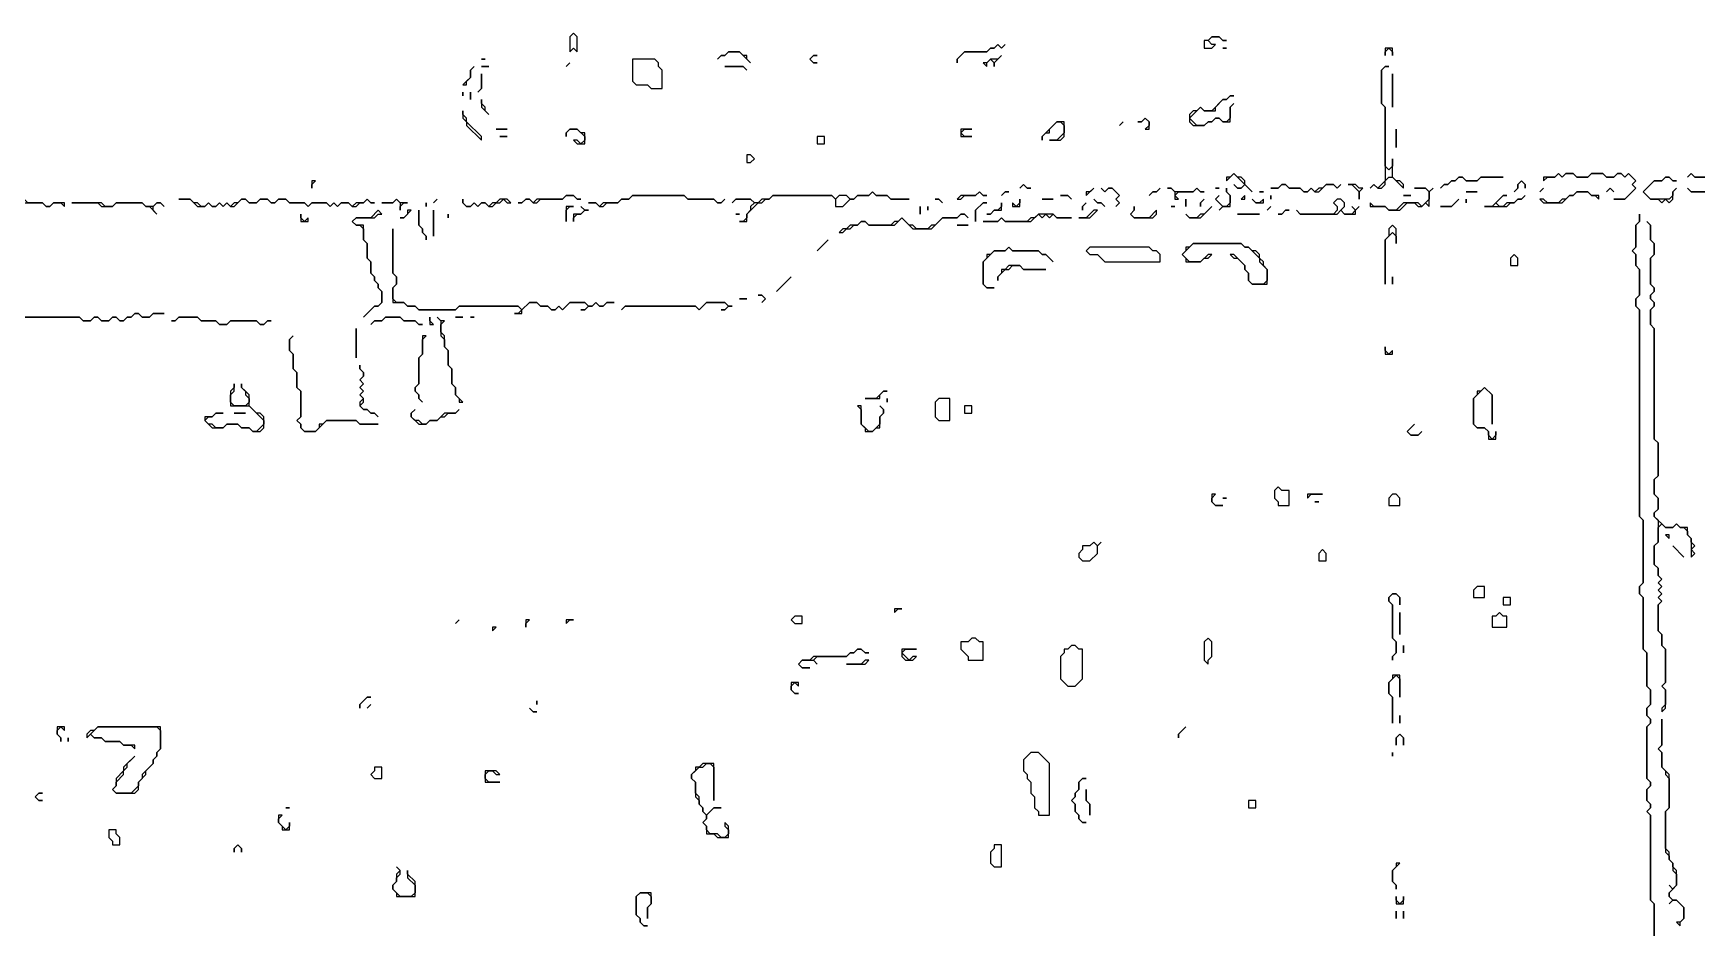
# Model space of a CAD drawing. Header units: metres. Extents: x 0 to 3575, y 1 to 2763.
# Drawn here: x 2838.5 to 3289.5, y 354.5 to 597 of the extents above; entities that cross this region are included whole.
import ezdxf

# ---------------------------------------------------------------- set-up
doc = ezdxf.new("R2010")
doc.units = ezdxf.units.M

msp = doc.modelspace()

# ---------------------------------------------------------------- linework, layer by layer
for points in [[(2985, 597), (2984, 596), (2984, 592), (2985, 593), (2986, 592), (2986, 596)], [(3158, 596), (3157, 595), (3156, 595), (3156, 593), (3158, 593), (3159, 594), (3158, 594), (3157, 595), (3158, 596), (3160, 596), (3161, 595), (3162, 595), (3161, 595), (3160, 596)], [(2963, 591)], [(3027, 592), (3026, 591), (3025, 591), (3024, 590), (3025, 591), (3026, 591), (3027, 592), (3030, 592), (3033, 589), (3032, 590), (3032, 591), (3031, 591), (3030, 592)], [(3050, 591), (3049, 590), (3050, 589), (3051, 589), (3050, 589), (3049, 590), (3050, 591), (3051, 591)], [(3100, 594), (3099, 593), (3098, 593), (3097, 592), (3091, 592), (3089, 590), (3089, 589), (3089, 590), (3091, 592), (3097, 592), (3098, 593), (3099, 593), (3100, 594), (3101, 593), (3102, 594), (3101, 593)], [(3101, 591), (3100, 590), (3098, 590), (3097, 589), (3096, 589), (3097, 588), (3097, 589), (3098, 590), (3099, 589), (3099, 588), (3099, 589)], [(3161, 593), (3162, 593)], [(3205, 593), (3205, 591), (3205, 592), (3206, 593), (3207, 592), (3207, 591), (3207, 593)], [(2958, 588), (2957, 587), (2957, 585), (2955, 583), (2956, 583), (2956, 584), (2957, 585), (2957, 587)], [(2960, 590), (2961, 590)], [(2960, 588), (2962, 588)], [(2984, 589), (2983, 588)], [(2987, 588)], [(3001, 590), (3001, 584), (3002, 583), (3005, 583), (3006, 582), (3009, 582), (3009, 587), (3008, 588), (3008, 589), (3007, 590)], [(3026, 588), (3031, 588), (3032, 587), (3031, 588)], [(3091, 589)], [(3094, 589)], [(3205, 588), (3204, 587), (3204, 578), (3205, 577), (3205, 557), (3203, 555), (3202, 556), (3201, 555), (3202, 556), (3203, 555), (3204, 555), (3205, 556), (3205, 557), (3206, 558), (3207, 558), (3210, 555), (3210, 556), (3209, 557), (3208, 557), (3207, 558), (3207, 563), (3207, 561), (3206, 560), (3205, 561), (3205, 577), (3204, 578), (3204, 587), (3205, 588), (3206, 588)], [(2960, 586), (2960, 582), (2959, 581), (2960, 582)], [(2983, 586)], [(2985, 586)], [(3207, 586), (3207, 577)], [(2954, 578)], [(2955, 581), (2955, 580)], [(2957, 581), (2957, 579)], [(2960, 579), (2960, 577), (2962, 575), (2961, 576), (2961, 577), (2960, 578)], [(3163, 580), (3162, 579), (3161, 579), (3158, 576), (3156, 576), (3155, 577), (3154, 576), (3153, 576), (3152, 575), (3152, 573), (3153, 572), (3156, 572), (3157, 573), (3158, 573), (3159, 574), (3160, 574), (3161, 573), (3163, 573), (3163, 577), (3164, 578), (3163, 577), (3163, 574), (3162, 573), (3161, 573), (3160, 574), (3159, 574), (3158, 573), (3157, 573), (3156, 572), (3154, 572), (3152, 574), (3155, 577), (3156, 576), (3159, 576), (3159, 577), (3161, 579), (3162, 579), (3163, 580), (3164, 580)], [(2955, 576), (2955, 574), (2956, 573), (2956, 572), (2960, 568), (2960, 569), (2956, 573), (2956, 574), (2955, 575)], [(2962, 573)], [(3116, 573), (3112, 569), (3112, 568), (3112, 569), (3113, 570), (3114, 570), (3114, 571), (3116, 573), (3117, 573), (3118, 572), (3118, 570), (3116, 568), (3114, 568), (3117, 568), (3118, 569), (3118, 573)], [(3134, 573), (3133, 572)], [(3140, 574), (3139, 573), (3138, 573), (3139, 573), (3140, 574), (3141, 573), (3141, 572), (3140, 571), (3141, 571), (3141, 573)], [(2962, 571)], [(2964, 571), (2967, 571)], [(2965, 569), (2967, 569)], [(2984, 571), (2983, 570), (2983, 569), (2983, 570), (2984, 571), (2986, 571), (2988, 569), (2988, 568), (2987, 567), (2986, 568), (2985, 568), (2986, 567), (2988, 567), (2988, 570), (2987, 570), (2986, 571)], [(3051, 569), (3051, 567), (3053, 567), (3053, 569)], [(3090, 571), (3090, 569), (3093, 569), (3091, 569), (3090, 570), (3091, 571), (3093, 571)], [(3136, 572)], [(3136, 570)], [(3138, 571)], [(3208, 571), (3208, 566)], [(2962, 568)], [(3032, 564), (3032, 562), (3033, 562), (3034, 563), (3033, 564)], [(2914, 557), (2914, 555), (2914, 556), (2915, 557)], [(3107, 556), (3106, 555), (3107, 556), (3108, 555), (3109, 555), (3108, 555)], [(3116, 555)], [(3126, 555), (3125, 554), (3124, 554), (3124, 553)], [(3128, 555), (3129, 554), (3130, 555), (3131, 555), (3133, 553), (3132, 552), (3133, 551), (3132, 550), (3133, 551), (3132, 552), (3133, 553), (3131, 555), (3130, 555), (3129, 554)], [(3144, 555), (3143, 554), (3142, 554), (3141, 553), (3142, 554), (3143, 554)], [(3146, 555), (3147, 555), (3148, 554), (3148, 552), (3149, 552), (3148, 553), (3149, 554), (3153, 554), (3154, 555), (3155, 554), (3156, 554), (3155, 554), (3154, 555), (3153, 554), (3148, 554), (3147, 555)], [(3162, 555), (3162, 554), (3163, 553), (3163, 551), (3162, 550), (3161, 550), (3159, 552), (3160, 553), (3159, 552), (3161, 550), (3160, 549), (3161, 550), (3163, 550), (3163, 553), (3162, 554)], [(3159, 555), (3160, 555)], [(3164, 559), (3163, 558), (3162, 558), (3162, 557), (3164, 559), (3167, 556), (3166, 555), (3165, 555), (3164, 556), (3165, 555), (3166, 555), (3167, 556), (3169, 554), (3167, 556), (3167, 557), (3166, 558), (3165, 558)], [(3177, 556), (3176, 555), (3174, 555), (3176, 555), (3177, 556), (3178, 556), (3179, 555), (3182, 555), (3183, 554), (3184, 554), (3185, 555), (3186, 554), (3187, 554), (3189, 556), (3191, 556), (3192, 555), (3193, 556), (3192, 555), (3191, 556), (3189, 556), (3188, 555), (3187, 555), (3186, 554), (3185, 555), (3184, 554), (3183, 554), (3182, 555), (3179, 555), (3178, 556)], [(3195, 556), (3196, 556), (3198, 554), (3198, 552), (3198, 554), (3199, 555), (3198, 555), (3197, 556)], [(3213, 555), (3216, 555), (3217, 554), (3217, 552), (3215, 550), (3214, 551), (3210, 551), (3208, 549), (3206, 549), (3205, 550), (3202, 550), (3201, 551), (3201, 550), (3205, 550), (3206, 549), (3209, 549), (3211, 551), (3213, 551), (3214, 550), (3215, 550), (3216, 551), (3217, 550), (3217, 554), (3218, 555), (3217, 554), (3216, 555)], [(3225, 558), (3224, 557), (3223, 557), (3222, 556), (3221, 556), (3220, 555), (3221, 556), (3222, 556), (3223, 557), (3224, 557), (3225, 558), (3226, 558), (3227, 557), (3230, 557), (3231, 558), (3237, 558), (3231, 558), (3230, 557), (3227, 557), (3226, 558)], [(3242, 557), (3241, 556), (3241, 555), (3240, 554), (3241, 555), (3241, 556), (3242, 557), (3243, 556), (3243, 555), (3243, 556)], [(3248, 555), (3247, 554)], [(3252, 559), (3251, 558), (3248, 558), (3248, 557), (3249, 558), (3251, 558), (3252, 559), (3253, 558), (3254, 559), (3256, 559), (3257, 558), (3260, 558), (3261, 559), (3264, 559), (3265, 558), (3267, 558), (3268, 559), (3269, 559), (3270, 558), (3271, 559), (3273, 557), (3272, 556), (3273, 555), (3270, 552), (3267, 552), (3270, 552), (3273, 555), (3272, 556), (3273, 557), (3271, 559), (3270, 558), (3269, 559), (3268, 559), (3267, 558), (3265, 558), (3264, 559), (3261, 559), (3260, 558), (3257, 558), (3256, 559), (3254, 559), (3253, 558)], [(3266, 555), (3265, 554), (3266, 555), (3267, 554)], [(3281, 558), (3280, 557), (3278, 557), (3275, 554), (3277, 552), (3279, 552), (3280, 551), (3281, 552), (3282, 551), (3283, 552), (3283, 554), (3284, 555), (3283, 554), (3283, 553), (3282, 552), (3277, 552), (3275, 554), (3278, 557), (3280, 557), (3281, 558), (3282, 558), (3283, 557), (3284, 557), (3283, 557), (3282, 558)], [(3288, 559), (3287, 558), (3288, 559), (3289, 558), (3297, 558), (3289, 558)], [(3311, 556), (3310, 555), (3303, 555), (3302, 554), (3288, 554), (3287, 555), (3288, 554), (3303, 554), (3304, 555), (3310, 555), (3311, 556), (3312, 556)], [(2834, 552), (2833, 551), (2830, 551), (2829, 550), (2830, 550), (2831, 551), (2833, 551), (2834, 552), (2835, 552), (2836, 551), (2841, 551), (2842, 550), (2843, 550), (2844, 551), (2846, 551), (2847, 550), (2847, 551), (2844, 551), (2843, 550), (2842, 550), (2841, 551), (2837, 551), (2836, 552)], [(2849, 551), (2856, 551), (2857, 550), (2860, 550), (2861, 551), (2868, 551), (2869, 550), (2870, 550), (2872, 548), (2871, 549), (2871, 550), (2872, 551), (2873, 551), (2874, 550), (2873, 551), (2872, 551), (2871, 550), (2869, 550), (2868, 551), (2861, 551), (2860, 550), (2858, 550), (2857, 551)], [(2878, 552), (2881, 552), (2883, 550), (2885, 550), (2886, 551), (2887, 550), (2888, 550), (2889, 551), (2890, 550), (2891, 551), (2892, 550), (2893, 550), (2895, 552), (2896, 552), (2897, 551), (2899, 551), (2900, 552), (2902, 552), (2903, 551), (2904, 551), (2905, 552), (2907, 552), (2908, 551), (2912, 551), (2913, 550), (2914, 551), (2918, 551), (2919, 550), (2920, 551), (2921, 550), (2922, 551), (2924, 551), (2925, 550), (2926, 550), (2927, 551), (2928, 551), (2929, 552), (2930, 551), (2931, 551), (2930, 551), (2929, 552), (2928, 551), (2926, 551), (2925, 550), (2924, 551), (2922, 551), (2921, 550), (2920, 551), (2919, 550), (2918, 551), (2914, 551), (2913, 550), (2912, 551), (2908, 551), (2907, 552), (2905, 552), (2904, 551), (2903, 551), (2902, 552), (2900, 552), (2899, 551), (2897, 551), (2896, 552), (2895, 552), (2894, 551), (2893, 551), (2892, 550), (2891, 551), (2890, 550), (2889, 551), (2888, 550), (2887, 550), (2886, 551), (2885, 550), (2884, 550), (2883, 551), (2882, 551), (2881, 552)], [(2937, 552), (2936, 551), (2933, 551), (2936, 551), (2937, 552), (2938, 551), (2938, 549), (2938, 550), (2939, 551), (2940, 551), (2938, 551)], [(2943, 552)], [(2945, 551), (2945, 550)], [(2948, 552), (2947, 551)], [(2950, 552)], [(2953, 552)], [(2955, 552), (2955, 551), (2956, 550), (2957, 550), (2958, 551), (2959, 550), (2960, 551), (2961, 551), (2962, 550), (2963, 550), (2964, 551), (2965, 551), (2966, 552), (2967, 551), (2968, 551), (2967, 552), (2965, 552), (2964, 551), (2963, 551), (2962, 550), (2961, 551), (2960, 551), (2959, 550), (2958, 551), (2957, 550), (2956, 550), (2955, 551)], [(2983, 553), (2982, 552), (2975, 552), (2974, 551), (2973, 552), (2972, 552), (2971, 551), (2970, 551), (2971, 551), (2972, 552), (2973, 552), (2974, 551), (2975, 551), (2976, 552), (2982, 552), (2983, 553), (2985, 553), (2986, 552), (2987, 552), (2986, 552), (2985, 553)], [(3001, 553), (3000, 552), (2998, 552), (2997, 551), (2993, 551), (2992, 550), (2991, 551), (2989, 551), (2991, 551), (2992, 550), (2993, 550), (2994, 551), (2997, 551), (2998, 552), (3000, 552), (3001, 553), (3015, 553), (3016, 552), (3023, 552), (3024, 551), (3025, 551), (3026, 552), (3025, 551), (3024, 551), (3023, 552), (3016, 552), (3015, 553)], [(3066, 554), (3065, 553), (3062, 553), (3061, 552), (3060, 552), (3059, 553), (3057, 553), (3056, 552), (3055, 553), (3039, 553), (3038, 552), (3036, 552), (3035, 551), (3034, 551), (3033, 552), (3029, 552), (3028, 551), (3029, 552), (3033, 552), (3034, 551), (3033, 550), (3033, 549), (3032, 548), (3032, 547), (3031, 546), (3030, 546), (3032, 546), (3032, 548), (3035, 551), (3036, 551), (3037, 552), (3038, 552), (3039, 553), (3055, 553), (3056, 552), (3056, 550), (3058, 550), (3060, 552), (3061, 552), (3062, 553), (3065, 553), (3066, 554), (3067, 553), (3070, 553), (3071, 552), (3076, 552), (3071, 552), (3070, 553), (3067, 553)], [(3083, 552), (3084, 552), (3085, 551), (3084, 552)], [(3095, 554), (3094, 553), (3090, 553), (3089, 552), (3090, 552), (3091, 553), (3094, 553), (3095, 554), (3096, 553), (3097, 553), (3096, 553)], [(3096, 551), (3094, 549), (3094, 546), (3094, 549), (3096, 551), (3097, 551)], [(3101, 551), (3101, 550), (3100, 549), (3099, 549), (3098, 548), (3097, 548), (3098, 548), (3099, 549), (3101, 549)], [(3102, 554), (3101, 553), (3102, 554), (3103, 554)], [(3106, 552), (3106, 551), (3105, 550), (3104, 551), (3104, 550), (3106, 550)], [(3111, 554)], [(3112, 552), (3115, 552)], [(3114, 554)], [(3117, 553), (3119, 553), (3120, 552), (3119, 553)], [(3124, 551), (3123, 550), (3123, 549), (3123, 550)], [(3126, 552), (3127, 551), (3128, 551), (3129, 550), (3128, 551), (3127, 551)], [(3137, 553)], [(3139, 553)], [(3145, 552)], [(3151, 552), (3151, 550)], [(3156, 552), (3155, 551), (3155, 550), (3155, 551)], [(3167, 553), (3166, 552), (3167, 552)], [(3169, 552), (3170, 551), (3172, 551), (3172, 552), (3171, 551), (3170, 551)], [(3171, 554), (3172, 554)], [(3174, 553), (3174, 552)], [(3192, 552), (3191, 551), (3192, 550), (3192, 549), (3191, 548), (3182, 548), (3181, 549), (3182, 548), (3192, 548), (3193, 549), (3194, 548), (3197, 548), (3197, 549), (3198, 550), (3197, 549), (3196, 550), (3197, 549), (3196, 548), (3194, 548), (3193, 549), (3194, 550), (3194, 551), (3193, 552)], [(3200, 553)], [(3210, 553), (3212, 553)], [(3225, 552), (3223, 550), (3220, 550), (3223, 550)], [(3227, 554), (3230, 554)], [(3227, 552), (3227, 551)], [(3230, 551)], [(3237, 553), (3234, 550), (3232, 550), (3238, 550), (3239, 551), (3240, 551), (3241, 552), (3242, 552), (3243, 553), (3242, 552), (3241, 552), (3240, 551), (3238, 551), (3237, 550), (3236, 550), (3235, 551), (3237, 553), (3238, 553)], [(3257, 554), (3256, 553), (3255, 553), (3254, 552), (3253, 552), (3252, 551), (3249, 551), (3248, 552), (3247, 552), (3248, 551), (3253, 551), (3255, 553), (3256, 553), (3257, 554), (3260, 554), (3261, 553), (3262, 553), (3263, 552), (3263, 553), (3261, 553), (3260, 554)], [(3265, 552)], [(2875, 548)], [(2911, 548), (2911, 546), (2913, 546), (2913, 547), (2912, 546), (2911, 547)], [(2932, 549), (2930, 547), (2926, 547), (2925, 546), (2926, 545), (2927, 545), (2928, 544), (2928, 541), (2929, 540), (2929, 536), (2930, 535), (2930, 532), (2931, 531), (2931, 530), (2932, 529), (2932, 528), (2933, 527), (2933, 524), (2932, 523), (2931, 523), (2928, 520), (2931, 523), (2932, 523), (2933, 524), (2933, 527), (2932, 528), (2932, 529), (2931, 530), (2931, 531), (2930, 532), (2930, 535), (2929, 536), (2929, 540), (2928, 541), (2928, 545), (2926, 545), (2925, 546), (2926, 547), (2931, 547), (2932, 548), (2933, 548)], [(2934, 546)], [(2940, 549), (2940, 548), (2939, 547), (2938, 547), (2939, 547), (2941, 549)], [(2943, 549), (2943, 545), (2944, 544), (2944, 543), (2945, 542), (2945, 541), (2945, 542), (2944, 543), (2944, 544), (2943, 545)], [(2947, 549), (2947, 542)], [(2951, 548), (2951, 547)], [(2953, 547)], [(2983, 550), (2983, 546), (2983, 549), (2984, 550), (2985, 550)], [(2987, 550), (2988, 549), (2987, 548), (2985, 548), (2985, 546), (2985, 547), (2986, 548), (2987, 548), (2988, 549), (2989, 549), (2988, 549)], [(3026, 549)], [(3029, 548), (3030, 548)], [(3090, 548), (3089, 547), (3085, 547), (3083, 545), (3082, 545), (3081, 544), (3078, 544), (3077, 545), (3076, 545), (3074, 547), (3073, 546), (3072, 546), (3071, 545), (3065, 545), (3064, 546), (3063, 546), (3062, 545), (3060, 545), (3059, 544), (3058, 544), (3057, 543), (3058, 543), (3059, 544), (3060, 544), (3061, 545), (3062, 545), (3063, 546), (3064, 546), (3065, 545), (3072, 545), (3074, 547), (3077, 544), (3082, 544), (3085, 547), (3089, 547), (3090, 548), (3091, 548), (3092, 547), (3091, 548)], [(3079, 550), (3079, 548)], [(3081, 550), (3081, 549)], [(3111, 548), (3110, 547), (3109, 547), (3108, 546), (3102, 546), (3101, 547), (3100, 546), (3096, 546), (3100, 546), (3101, 547), (3102, 546), (3109, 546), (3111, 548), (3112, 547), (3113, 548), (3114, 547), (3115, 548), (3116, 547), (3120, 547), (3116, 547), (3115, 548)], [(3121, 550)], [(3126, 549), (3124, 547), (3122, 547), (3125, 547), (3127, 549)], [(3137, 550), (3137, 549), (3136, 548), (3137, 547), (3142, 547), (3143, 548), (3143, 549), (3141, 547), (3137, 547), (3136, 548), (3137, 549)], [(3147, 550), (3148, 550)], [(3148, 548)], [(3158, 550), (3156, 548), (3155, 548), (3154, 547), (3152, 547), (3151, 548), (3152, 547), (3155, 547)], [(3165, 548), (3171, 548)], [(3174, 550), (3173, 549)], [(3178, 549), (3177, 548), (3176, 548), (3177, 548), (3178, 549), (3179, 549)], [(3276, 548)], [(3276, 546), (3277, 545), (3277, 541), (3278, 540), (3278, 537), (3277, 536), (3277, 529), (3278, 528), (3278, 527), (3277, 526), (3277, 525), (3278, 524), (3278, 523), (3277, 522), (3277, 518), (3278, 517), (3278, 487), (3279, 486), (3279, 477), (3278, 476), (3278, 472), (3279, 471), (3279, 468), (3278, 467), (3278, 466), (3279, 465), (3279, 459), (3278, 458), (3278, 453), (3279, 452), (3279, 450), (3280, 449), (3279, 448), (3280, 447), (3279, 446), (3280, 445), (3279, 444), (3280, 443), (3279, 442), (3279, 435), (3280, 434), (3280, 431), (3281, 430), (3281, 421), (3280, 420), (3281, 419), (3281, 415), (3280, 414), (3280, 413), (3281, 414), (3281, 419), (3280, 420), (3281, 421), (3281, 430), (3280, 431), (3280, 434), (3279, 435), (3279, 442), (3280, 443), (3279, 444), (3280, 445), (3279, 446), (3280, 447), (3279, 448), (3280, 449), (3279, 450), (3279, 452), (3278, 453), (3278, 458), (3279, 459), (3279, 463), (3280, 464), (3281, 463), (3283, 463), (3284, 464), (3285, 463), (3286, 463), (3287, 462), (3287, 461), (3288, 460), (3288, 455), (3289, 456), (3288, 457), (3289, 458), (3288, 459), (3288, 460), (3287, 461), (3287, 463), (3285, 463), (3284, 464), (3283, 463), (3281, 463), (3278, 466), (3278, 467), (3279, 468), (3279, 471), (3278, 472), (3278, 476), (3279, 477), (3279, 486), (3278, 487), (3278, 517), (3277, 518), (3277, 522), (3278, 523), (3278, 524), (3277, 525), (3277, 526), (3278, 527), (3278, 528), (3277, 529), (3277, 536), (3278, 537), (3278, 540), (3277, 541), (3277, 545)], [(2936, 544), (2936, 532), (2937, 531), (2937, 529), (2936, 528), (2936, 524), (2939, 524), (2940, 523), (2942, 523), (2943, 522), (2953, 522), (2954, 523), (2970, 523), (2971, 522), (2970, 521), (2969, 521), (2971, 521), (2971, 522), (2973, 524), (2975, 524), (2976, 523), (2978, 523), (2979, 522), (2980, 522), (2981, 523), (2982, 522), (2984, 524), (2988, 524), (2989, 523), (2988, 522), (2987, 522), (2988, 522), (2989, 523), (2990, 523), (2991, 524), (2992, 523), (2993, 523), (2994, 524), (2996, 524), (2994, 524), (2993, 523), (2992, 523), (2991, 524), (2990, 523), (2989, 523), (2988, 524), (2984, 524), (2982, 522), (2981, 523), (2980, 522), (2979, 522), (2978, 523), (2976, 523), (2975, 524), (2973, 524), (2971, 522), (2970, 523), (2954, 523), (2953, 522), (2943, 522), (2942, 523), (2940, 523), (2939, 524), (2937, 524), (2936, 525), (2936, 528), (2937, 529), (2937, 531), (2936, 532)], [(3089, 545), (3092, 545)], [(3207, 545), (3206, 544), (3206, 542), (3205, 541), (3205, 529), (3205, 541), (3207, 543), (3208, 542), (3208, 540), (3208, 544)], [(3054, 541), (3051, 538)], [(3103, 539), (3102, 538), (3099, 538), (3098, 537), (3097, 537), (3097, 536), (3096, 535), (3096, 529), (3097, 528), (3099, 528), (3097, 528), (3096, 529), (3096, 535), (3099, 538), (3102, 538), (3103, 539), (3104, 538), (3111, 538), (3112, 537), (3113, 537), (3115, 535), (3113, 537), (3112, 537), (3111, 538), (3104, 538)], [(3125, 539), (3124, 538), (3125, 537), (3127, 537), (3129, 535), (3144, 535), (3144, 537), (3143, 538), (3142, 538), (3141, 539)], [(3153, 540), (3152, 539), (3151, 539), (3151, 538), (3150, 537), (3151, 536), (3151, 535), (3155, 535), (3156, 536), (3157, 536), (3158, 537), (3157, 537), (3155, 535), (3152, 535), (3150, 537), (3153, 540), (3166, 540), (3167, 539), (3168, 539), (3171, 536), (3171, 535), (3173, 533), (3173, 530), (3172, 529), (3169, 529), (3168, 530), (3168, 532), (3167, 533), (3167, 534), (3164, 537), (3163, 537), (3164, 536), (3165, 536), (3167, 534), (3167, 533), (3168, 532), (3168, 530), (3169, 529), (3173, 529), (3173, 533), (3172, 534), (3172, 535), (3171, 536), (3171, 537), (3170, 538), (3169, 538), (3168, 539), (3167, 539), (3166, 540)], [(3240, 537), (3239, 536), (3239, 534), (3241, 534), (3241, 536)], [(3103, 534), (3102, 533), (3101, 533), (3101, 532), (3100, 531), (3100, 530), (3100, 531), (3102, 533), (3103, 533), (3104, 534), (3106, 534), (3107, 533), (3113, 533), (3107, 533), (3106, 534)], [(3044, 531), (3040, 527)], [(3207, 531), (3207, 529)], [(3021, 524), (3019, 522), (3018, 523), (2999, 523), (2998, 522), (2999, 523), (3018, 523), (3019, 522), (3021, 524), (3026, 524), (3027, 523), (3026, 522), (3025, 522), (3026, 522), (3027, 523), (3028, 523), (3027, 523), (3026, 524)], [(3030, 525), (3032, 525)], [(3035, 526), (3036, 526), (3037, 525), (3036, 524), (3037, 525), (3036, 526)], [(2878, 520), (2877, 519), (2876, 519), (2877, 519), (2878, 520), (2883, 520), (2884, 519), (2888, 519), (2889, 518), (2891, 518), (2892, 519), (2899, 519), (2900, 518), (2901, 518), (2902, 519), (2903, 519), (2902, 519), (2901, 518), (2900, 518), (2899, 519), (2892, 519), (2891, 518), (2889, 518), (2888, 519), (2884, 519), (2883, 520)], [(2934, 520), (2933, 519), (2931, 519), (2930, 518), (2931, 519), (2933, 519), (2934, 520), (2938, 520), (2939, 519), (2942, 519), (2943, 518), (2944, 518), (2943, 518), (2942, 519), (2939, 519), (2938, 520)], [(2946, 520), (2946, 518), (2947, 518), (2946, 519)], [(2948, 520), (2949, 519), (2949, 515), (2950, 514), (2950, 512), (2951, 511), (2951, 507), (2952, 506), (2952, 502), (2953, 501), (2953, 499), (2954, 498), (2954, 497), (2955, 497), (2953, 499), (2953, 501), (2952, 502), (2952, 506), (2951, 507), (2951, 511), (2950, 512), (2950, 515), (2949, 516), (2949, 518), (2950, 519), (2949, 519)], [(2953, 520), (2955, 520)], [(2957, 520), (2958, 520)], [(2995, 522)], [(2905, 518)], [(2908, 518)], [(2909, 515), (2908, 514), (2908, 511), (2909, 510), (2909, 506), (2910, 505), (2910, 501), (2911, 500), (2911, 493), (2910, 492), (2911, 491), (2911, 490), (2912, 489), (2915, 489), (2918, 492), (2926, 492), (2927, 491), (2932, 491), (2927, 491), (2926, 492), (2918, 492), (2917, 491), (2916, 491), (2916, 490), (2915, 489), (2912, 489), (2911, 490), (2911, 491), (2910, 492), (2911, 493), (2911, 500), (2910, 501), (2910, 505), (2909, 506), (2909, 510), (2908, 511), (2908, 514)], [(2910, 518)], [(2926, 517), (2926, 509)], [(2944, 515), (2944, 510), (2943, 509), (2943, 502), (2942, 501), (2942, 500), (2943, 499), (2943, 498), (2944, 497), (2943, 498), (2943, 499), (2942, 500), (2942, 501), (2943, 502), (2943, 509), (2944, 510), (2944, 514), (2945, 515)], [(2928, 510)], [(3205, 512), (3205, 510), (3207, 510), (3207, 511), (3206, 510), (3205, 511)], [(2927, 507), (2927, 506), (2928, 505), (2928, 504), (2927, 503), (2928, 502), (2927, 501), (2928, 500), (2927, 499), (2928, 498), (2927, 497), (2927, 496), (2928, 495), (2929, 495), (2930, 494), (2931, 494), (2932, 493), (2931, 494), (2930, 494), (2929, 495), (2928, 495), (2927, 496), (2928, 497), (2928, 498), (2927, 499), (2928, 500), (2927, 501), (2928, 502), (2927, 503), (2928, 504), (2928, 505), (2927, 506)], [(2893, 502), (2893, 501), (2892, 500), (2892, 496), (2897, 496), (2901, 492), (2901, 491), (2899, 489), (2898, 489), (2897, 490), (2895, 490), (2894, 491), (2891, 491), (2890, 490), (2888, 490), (2887, 491), (2886, 491), (2885, 492), (2886, 493), (2887, 493), (2888, 494), (2890, 494), (2888, 494), (2887, 493), (2885, 493), (2885, 492), (2887, 490), (2890, 490), (2891, 491), (2894, 491), (2895, 490), (2897, 490), (2898, 489), (2900, 489), (2901, 490), (2901, 493), (2900, 494), (2899, 494), (2897, 496), (2897, 499), (2895, 501), (2895, 502), (2895, 501), (2896, 500), (2896, 499), (2897, 498), (2897, 497), (2896, 496), (2893, 496), (2892, 497), (2892, 499), (2893, 500)], [(3232, 501), (3231, 500), (3230, 500), (3230, 499), (3229, 498), (3229, 491), (3230, 490), (3232, 490), (3233, 489), (3233, 487), (3235, 487), (3235, 489), (3235, 488), (3234, 487), (3233, 488), (3233, 489), (3232, 490), (3230, 490), (3229, 491), (3229, 498), (3232, 501), (3234, 499), (3234, 491), (3234, 499)], [(3062, 498)], [(3069, 500), (3067, 498), (3064, 498), (3068, 498), (3068, 499), (3069, 500), (3070, 500)], [(3070, 498), (3070, 497)], [(3084, 498), (3083, 497), (3083, 493), (3084, 492), (3087, 492), (3087, 498)], [(2893, 494), (2896, 494)], [(2942, 495), (2941, 494), (2941, 493), (2943, 491), (2945, 491), (2946, 492), (2948, 492), (2949, 493), (2950, 493), (2951, 494), (2953, 494), (2954, 495), (2953, 494), (2950, 494), (2948, 492), (2946, 492), (2945, 491), (2944, 491), (2943, 492), (2942, 492), (2941, 493), (2941, 494)], [(3062, 496), (3063, 495), (3063, 491), (3064, 490), (3064, 489), (3066, 489), (3067, 490), (3068, 490), (3068, 493), (3069, 494), (3069, 495), (3068, 496), (3069, 495), (3069, 494), (3068, 493), (3068, 491), (3066, 489), (3065, 489), (3063, 491), (3063, 496)], [(3091, 496), (3091, 494), (3093, 494), (3093, 496)], [(3213, 491), (3211, 489), (3212, 488), (3214, 488), (3215, 489), (3214, 488), (3212, 488), (3211, 489)], [(3215, 491)], [(3176, 474), (3175, 473), (3175, 471), (3176, 470), (3176, 469), (3179, 469), (3179, 473), (3177, 473)], [(3158, 472), (3158, 470), (3159, 469), (3161, 469), (3159, 469), (3158, 470), (3158, 471), (3159, 472)], [(3161, 471), (3162, 471)], [(3184, 472), (3184, 471), (3185, 472), (3188, 472)], [(3186, 470), (3187, 470)], [(3207, 472), (3206, 471), (3206, 469), (3209, 469), (3209, 471), (3208, 472)], [(3281, 461), (3282, 460), (3282, 461)], [(3126, 459), (3125, 458), (3123, 458), (3123, 457), (3122, 456), (3122, 455), (3123, 454), (3125, 454), (3127, 456), (3127, 458), (3128, 459), (3127, 458)], [(3188, 457), (3187, 456), (3187, 454), (3189, 454), (3189, 456)], [(3283, 458), (3286, 455)], [(3284, 460)], [(3230, 447), (3229, 446), (3229, 444), (3232, 444), (3232, 447)], [(3207, 445), (3206, 444), (3206, 443), (3207, 442), (3207, 433), (3208, 432), (3208, 429), (3207, 428), (3207, 427), (3207, 428), (3208, 429), (3208, 432), (3207, 433), (3207, 442), (3206, 443), (3206, 444), (3207, 445), (3208, 445), (3209, 444), (3209, 442), (3209, 444), (3208, 445)], [(3237, 444), (3237, 442), (3239, 442), (3239, 444)], [(2954, 438), (2953, 437)], [(2972, 438), (2972, 436), (2972, 437), (2973, 438)], [(2983, 438), (2983, 437), (2984, 438), (2985, 438)], [(3045, 439), (3044, 438), (3045, 437), (3047, 437), (3047, 439)], [(3072, 441), (3072, 440), (3073, 441), (3074, 441)], [(3074, 439)], [(3080, 441)], [(3082, 441)], [(3209, 440), (3209, 434)], [(3236, 440), (3235, 439), (3234, 439), (3234, 436), (3238, 436), (3238, 439), (3237, 439)], [(2963, 436), (2963, 435), (2964, 436)], [(2974, 436)], [(3093, 433), (3092, 432), (3090, 432), (3090, 430), (3092, 428), (3092, 427), (3096, 427), (3096, 432), (3095, 432), (3094, 433)], [(3157, 433), (3156, 432), (3156, 427), (3157, 426), (3157, 427), (3158, 428), (3158, 432)], [(3062, 430), (3061, 429), (3060, 429), (3059, 428), (3050, 428), (3049, 427), (3047, 427), (3046, 426), (3047, 425), (3049, 425), (3047, 425), (3046, 426), (3047, 427), (3050, 427), (3051, 426), (3050, 427), (3051, 428), (3059, 428), (3060, 429), (3061, 429), (3062, 430), (3063, 430), (3064, 429), (3065, 429), (3064, 429), (3063, 430)], [(3074, 430), (3074, 428), (3075, 427), (3077, 427), (3078, 428), (3077, 428), (3076, 427), (3074, 429), (3075, 430), (3078, 430)], [(3120, 431), (3119, 430), (3118, 430), (3118, 429), (3117, 428), (3117, 422), (3119, 420), (3121, 420), (3123, 422), (3123, 430), (3122, 430), (3121, 431)], [(3210, 431), (3210, 429)], [(3055, 426)], [(3064, 427), (3063, 426), (3059, 426), (3064, 426), (3065, 427)], [(3209, 427)], [(3044, 421), (3044, 419), (3045, 418), (3046, 418), (3045, 418), (3044, 419), (3044, 420), (3045, 421), (3046, 420), (3046, 421)], [(3207, 423), (3207, 422), (3206, 421), (3206, 418), (3207, 417), (3207, 410), (3207, 417), (3206, 418), (3206, 421), (3208, 423), (3209, 422), (3209, 417), (3209, 423)], [(2929, 417), (2927, 415), (2927, 414), (2927, 415), (2929, 417), (2930, 417)], [(2930, 415), (2929, 414)], [(2973, 416)], [(2975, 416), (2975, 415)], [(2973, 414), (2974, 413), (2975, 413), (2974, 413)], [(3209, 412), (3209, 410)], [(3280, 411), (3280, 404), (3279, 403), (3280, 402), (3280, 398), (3281, 397), (3281, 396), (3282, 395), (3282, 387), (3281, 386), (3281, 375), (3282, 374), (3282, 373), (3283, 372), (3283, 370), (3284, 369), (3284, 366), (3283, 365), (3282, 366), (3283, 365), (3282, 364), (3282, 363), (3283, 362), (3282, 361), (3283, 362), (3284, 362), (3286, 360), (3286, 357), (3285, 356), (3284, 356), (3285, 355), (3285, 356), (3286, 357), (3286, 360), (3284, 362), (3283, 362), (3282, 363), (3282, 364), (3284, 366), (3284, 370), (3283, 371), (3283, 372), (3282, 373), (3282, 375), (3281, 376), (3281, 386), (3282, 387), (3282, 396), (3280, 398), (3280, 402), (3279, 403), (3280, 404)], [(2845, 409), (2845, 407), (2846, 406), (2846, 405), (2846, 406), (2845, 407), (2845, 408), (2846, 409), (2847, 408), (2847, 409)], [(2848, 406), (2848, 405)], [(2856, 409), (2855, 408), (2854, 408), (2853, 407), (2853, 406), (2854, 407), (2855, 406), (2857, 406), (2858, 405), (2862, 405), (2863, 404), (2865, 404), (2866, 403), (2866, 404), (2863, 404), (2862, 405), (2858, 405), (2857, 406), (2855, 406), (2854, 407), (2856, 409), (2872, 409), (2873, 408), (2873, 403), (2872, 402), (2872, 401), (2871, 400), (2871, 399), (2868, 396), (2868, 395), (2867, 394), (2867, 393), (2865, 391), (2861, 391), (2860, 392), (2861, 393), (2861, 394), (2863, 396), (2863, 397), (2864, 398), (2864, 399), (2866, 401), (2863, 398), (2863, 397), (2861, 395), (2861, 393), (2860, 392), (2861, 391), (2866, 391), (2867, 392), (2867, 394), (2869, 396), (2869, 397), (2871, 399), (2871, 400), (2872, 401), (2872, 402), (2873, 403), (2873, 409)], [(3151, 409), (3149, 407), (3149, 406), (3149, 407)], [(3152, 406)], [(3209, 407), (3208, 406), (3208, 404), (3208, 406), (3209, 407), (3210, 406), (3210, 404), (3210, 406)], [(3109, 402), (3107, 400), (3107, 397), (3108, 396), (3108, 395), (3109, 394), (3109, 391), (3110, 390), (3110, 387), (3111, 386), (3111, 385), (3114, 385), (3114, 399), (3111, 402)], [(3207, 402), (3207, 401)], [(2931, 398), (2931, 397), (2930, 396), (2931, 395), (2933, 395), (2933, 398)], [(2961, 397), (2961, 394), (2965, 394), (2962, 394), (2961, 395), (2961, 396), (2962, 397), (2963, 397), (2964, 396), (2965, 396), (2964, 397)], [(3020, 399), (3019, 398), (3018, 398), (3018, 397), (3017, 396), (3017, 395), (3018, 394), (3018, 390), (3019, 389), (3019, 388), (3020, 387), (3020, 386), (3021, 385), (3021, 384), (3020, 383), (3021, 382), (3021, 380), (3023, 380), (3024, 379), (3027, 379), (3027, 382), (3026, 383), (3026, 382), (3027, 381), (3027, 380), (3026, 379), (3025, 379), (3024, 380), (3022, 380), (3021, 381), (3021, 382), (3020, 383), (3021, 384), (3021, 385), (3023, 387), (3025, 387), (3023, 387), (3021, 385), (3020, 386), (3020, 387), (3019, 388), (3019, 390), (3018, 391), (3018, 394), (3017, 395), (3017, 396), (3019, 398), (3020, 398), (3021, 399), (3022, 399), (3023, 398), (3023, 389), (3023, 399)], [(3209, 401)], [(3123, 395), (3122, 394), (3122, 392), (3121, 391), (3121, 390), (3120, 389), (3121, 388), (3121, 386), (3122, 385), (3122, 384), (3123, 383), (3124, 383), (3123, 383), (3122, 384), (3122, 385), (3121, 386), (3121, 388), (3120, 389), (3121, 390), (3121, 391), (3122, 392), (3122, 394), (3123, 395), (3124, 395)], [(2840, 391), (2839, 390), (2840, 389), (2841, 389), (2840, 389), (2839, 390), (2840, 391), (2841, 391)], [(3124, 392), (3124, 389), (3125, 388), (3125, 385), (3125, 388), (3124, 389)], [(3168, 389), (3168, 387), (3170, 387), (3170, 389)], [(2905, 385), (2905, 383), (2906, 382), (2906, 381), (2908, 381), (2908, 383), (2908, 382), (2907, 381), (2905, 383), (2905, 384), (2906, 385)], [(2907, 387), (2908, 387)], [(3023, 384)], [(2859, 381), (2859, 379), (2860, 378), (2860, 377), (2862, 377), (2862, 379), (2861, 380), (2861, 381)], [(2894, 377), (2893, 376), (2893, 375), (2893, 376), (2894, 377), (2895, 376), (2895, 375), (2895, 376)], [(3099, 377), (3099, 376), (3098, 375), (3098, 372), (3099, 371), (3101, 371), (3101, 377)], [(2937, 371), (2938, 370), (2937, 369), (2937, 367), (2936, 366), (2936, 365), (2937, 364), (2937, 363), (2942, 363), (2942, 367), (2940, 369), (2940, 370), (2940, 368), (2942, 366), (2942, 364), (2941, 363), (2938, 363), (2936, 365), (2936, 366), (2937, 367), (2937, 368), (2938, 369), (2938, 370)], [(3208, 372), (3208, 371), (3207, 370), (3207, 367), (3208, 366), (3208, 365), (3208, 366), (3207, 367), (3207, 370), (3209, 372)], [(3003, 364), (3002, 363), (3002, 358), (3003, 357), (3003, 356), (3004, 355), (3005, 355), (3004, 355), (3003, 356), (3003, 357), (3002, 358), (3002, 363), (3003, 364), (3005, 364), (3006, 363), (3006, 361), (3005, 360), (3005, 357), (3005, 360), (3006, 361), (3006, 364)], [(3208, 363), (3208, 361), (3210, 361), (3210, 363), (3210, 362), (3209, 361), (3208, 362)], [(3208, 359), (3208, 357)], [(3210, 359), (3210, 357)]]:
    msp.add_lwpolyline(points, close=True)
for points in [[(3278, 350), (3278, 361), (3277, 362), (3277, 385), (3276, 386), (3277, 387), (3277, 388), (3276, 389), (3276, 392), (3277, 393), (3277, 394), (3276, 395), (3276, 409), (3277, 410), (3277, 411), (3276, 412), (3276, 414), (3277, 415), (3277, 419), (3276, 420), (3276, 429), (3275, 430), (3275, 444), (3274, 445), (3274, 447), (3275, 448), (3275, 465), (3274, 466), (3274, 522), (3273, 523), (3273, 525), (3274, 526), (3274, 533), (3273, 534), (3273, 537), (3272, 538), (3273, 539), (3273, 545), (3274, 546), (3274, 548), (3274, 546), (3273, 545), (3273, 539), (3272, 538), (3273, 537), (3273, 534), (3274, 533), (3274, 526), (3273, 525), (3273, 523), (3274, 522), (3274, 466), (3275, 465), (3275, 448), (3274, 447), (3274, 445), (3275, 444), (3275, 430), (3276, 429), (3276, 420), (3277, 419), (3277, 415), (3276, 414), (3276, 412), (3277, 411), (3277, 410), (3276, 409), (3276, 395), (3277, 394), (3277, 393), (3276, 392), (3276, 389), (3277, 388), (3277, 387), (3276, 386), (3277, 385), (3277, 362), (3278, 361), (3278, 350)], [(2832, 520), (2851, 520), (2852, 519), (2854, 519), (2855, 520), (2856, 520), (2857, 519), (2859, 519), (2860, 520), (2861, 520), (2862, 519), (2863, 519), (2864, 520), (2865, 520), (2866, 521), (2867, 521), (2868, 520), (2870, 520), (2871, 521), (2874, 521), (2871, 521), (2870, 520), (2868, 520), (2867, 521), (2866, 521), (2865, 520), (2864, 520), (2863, 519), (2862, 519), (2861, 520), (2860, 520), (2859, 519), (2857, 519), (2856, 520), (2855, 520), (2854, 519), (2852, 519), (2851, 520), (2832, 520)]]:
    msp.add_lwpolyline(points)

doc.saveas('drawing.dxf')
